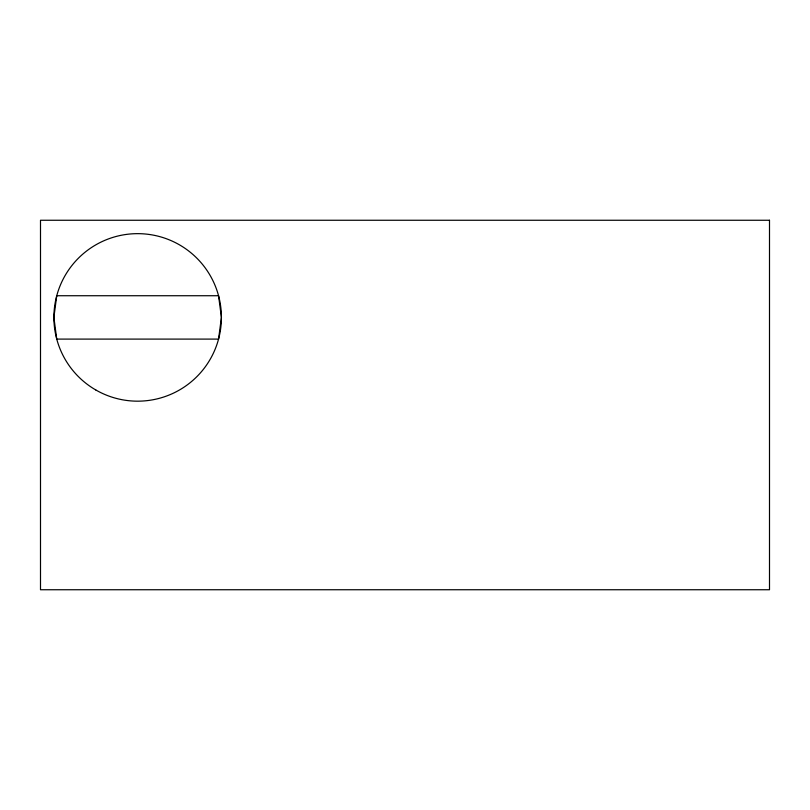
<?xml version="1.0" encoding="UTF-8"?>
<svg xmlns="http://www.w3.org/2000/svg" width="810" height="810" viewBox="0 0 810 810"><rect width="100%" height="100%" fill="white"/><g stroke="black" fill="none" stroke-linecap="round" stroke-linejoin="round"><path stroke-width="1.21" d="M56.74 295.731L53.885 317.409L56.74 339.096L218.558 339.096L221.413 317.409L218.558 295.731L56.74 295.731M769.5 220.259L40.5 220.259L40.5 589.741L769.5 589.741L769.5 220.259M95.772 389.954A83.764 83.764 0 0 0 221.413 317.409A83.764 83.764 0 0 0 95.772 244.873A83.764 83.764 0 0 0 95.772 389.954"/></g></svg>
